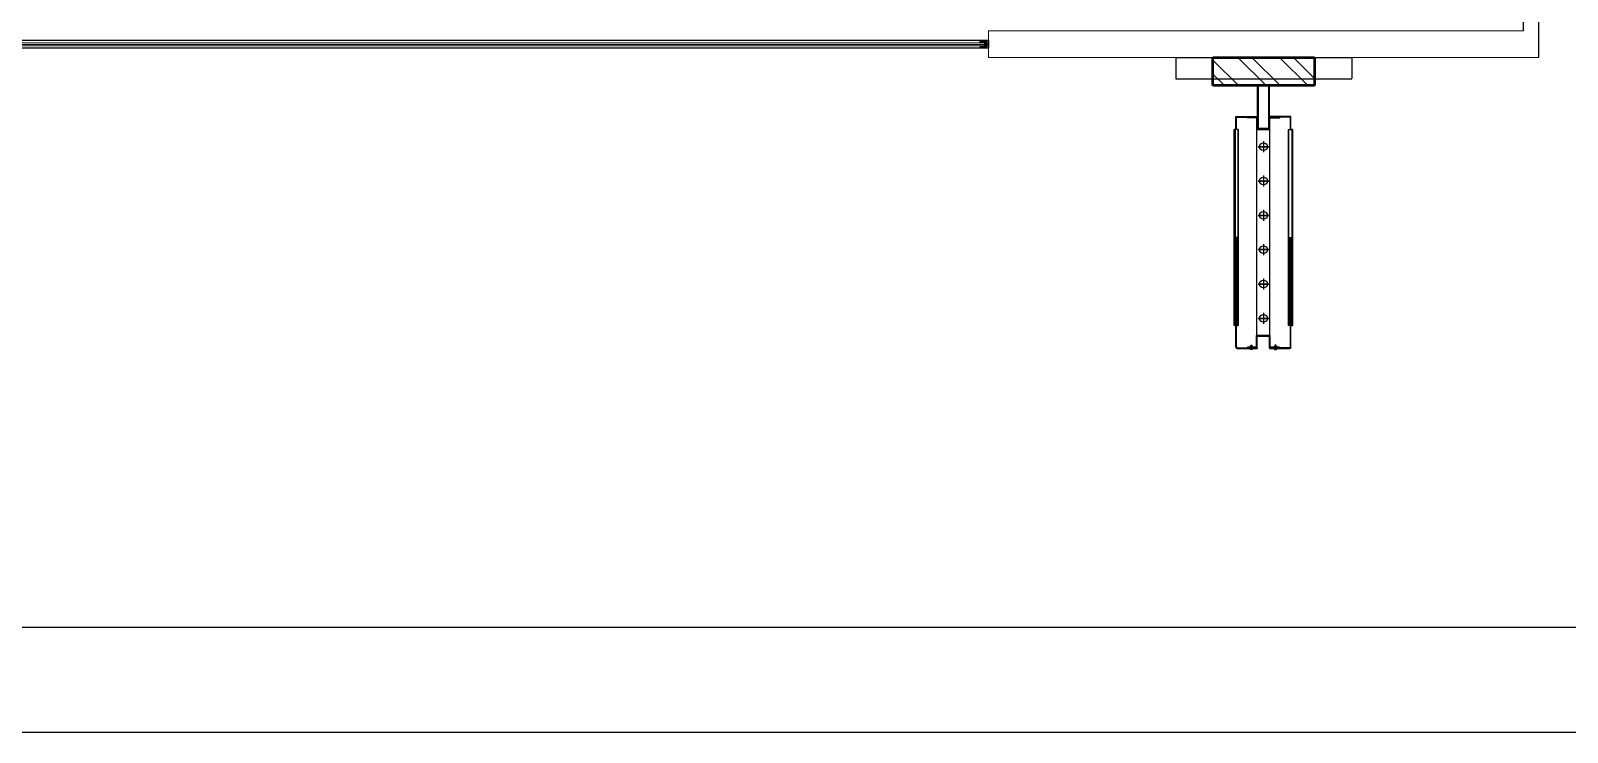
# Model space of a CAD drawing. Header units: inches. Extents: x 54 to 199, y 70 to 109.
# Drawn here: x 143.57 to 148.61, y 70.27 to 72.57 of the extents above; entities that cross this region are included whole.
import ezdxf
from ezdxf.enums import TextEntityAlignment as Align

# ---------------------------------------------------------------- set-up
doc = ezdxf.new("R2010")
doc.units = ezdxf.units.IN
doc.header["$MEASUREMENT"] = 0
for name, color, linetype in [('DETAIL', 2, 'Continuous'), ('Detail Text', 2, 'Continuous'), ('ELEV3-AR', 11, 'Continuous'), ('LOM FURNITURE', 7, 'Continuous'), ('WALL-AR', 7, 'Continuous')]:
    doc.layers.add(name, color=color, linetype=linetype)
for name, color, linetype, lineweight in [('ELEVATION-3-EEE', 7, 'Continuous', 18), ('GLASS-EEE', 140, 'Continuous', 5), ('WALL-EEE', 4, 'Continuous', 50)]:
    doc.layers.add(name, color=color, linetype=linetype, lineweight=lineweight)
doc.layers.add('GOLDCLADDING', color=7, linetype='Continuous', true_color=0xffc20a)
doc.styles.add('ROMANS', font='romans.shx')

# ---------------------------------------------------------------- blocks, each defined once
blk = doc.blocks.new('GRWRFHRH')
at = {"color": 252, "linetype": 'Continuous'}
for p, q in [((6.7345, -0.1296, 0.1445), (-8.3291, -0.1296, -0.1104)), ((6.7225, -0.1471, 0.0277), (6.7225, -0.1371, 0.0277)), ((6.7225, -0.1471, 0.0277), (6.7225, -0.1371, 0.0277)), ((6.7295, -0.1471, 0.0277), (6.7225, -0.1371, 0.0277)), ((6.7225, -0.1471, 0.0277), (6.7295, -0.1371, 0.0277)), ((6.7225, -0.1471, 0.1473), (6.7225, -0.1371, 0.1473)), ((6.7225, -0.1371, 0.1473), (6.7295, -0.1371, 0.1473)), ((6.7295, -0.1471, 0.1473), (6.7225, -0.1471, 0.1473)), ((6.7295, -0.1371, 0.1473), (6.7295, -0.1471, 0.1473)), ((6.7345, -0.1546, 0.1461), (-8.3291, -0.1546, -0.1104)), ((6.7345, -0.1546, 0.1461), (-8.3291, -0.1546, -0.1104)), ((7.5812, -0.3827, 0.1473), (7.5812, -0.3806, 0.1473)), ((7.6898, -0.3806, 0.1473), (7.6898, -0.3827, 0.1473))]:
    blk.add_line(p, q, dxfattribs=at)
at = {"layer": 'Defpoints', "color": 252, "linetype": 'Continuous'}
for p, q in [((7.5534, -0.7758, 0.1473), (7.5433, -0.7758, 0.1473)), ((7.5433, -0.7758, 0.1473), (7.5433, -1.0644, 0.1473)), ((7.5534, -1.0644, 0.1473), (7.5534, -0.7758, 0.1473)), ((7.7187, -0.7758, 0.1473), (7.7288, -0.7758, 0.1473)), ((7.7187, -1.0644, 0.1473), (7.7187, -0.7758, 0.1473)), ((7.7288, -0.7758, 0.1473), (7.7288, -1.0644, 0.1473)), ((7.5433, -1.0644, 0.1473), (7.5483, -1.0644, 0.1473)), ((7.5483, -1.0644, 0.1473), (7.5509, -1.0644, 0.1473)), ((7.5509, -1.0644, 0.1473), (7.5509, -1.0644, 0.1473)), ((7.5509, -1.0644, 0.1473), (7.5534, -1.0644, 0.1473)), ((7.7212, -1.0644, 0.1473), (7.7187, -1.0644, 0.1473)), ((7.7237, -1.0644, 0.1473), (7.7212, -1.0644, 0.1473)), ((7.7212, -1.0644, 0.1473), (7.7212, -1.0644, 0.1473)), ((7.7288, -1.0644, 0.1473), (7.7237, -1.0644, 0.1473))]:
    blk.add_line(p, q, dxfattribs=at)
at = {"layer": 'DETAIL', "color": 252, "linetype": 'Continuous'}
for p, q in [((6.7066, -0.1346, 0.1473), (6.7066, -0.1296, 0.1473)), ((6.7066, -0.1296, 0.1473), (6.7345, -0.1296, 0.1473)), ((6.7295, -0.1346, 0.1473), (6.7066, -0.1346, 0.1473)), ((6.7066, -0.1546, 0.1473), (6.7066, -0.1496, 0.1473)), ((6.7066, -0.1496, 0.1473), (6.7295, -0.1496, 0.1473)), ((6.7295, -0.1496, 0.1473), (6.7295, -0.1346, 0.1473)), ((6.7345, -0.1296, 0.1473), (6.7345, -0.1546, 0.1473)), ((6.7345, -0.1546, 0.1461), (-8.3291, -0.1546, -0.1104)), ((6.7345, -0.1546, 0.1473), (6.7066, -0.1546, 0.1473)), ((7.5402, -1.0644, 0.1473), (7.5402, -0.4212, 0.1473)), ((7.5433, -0.4212, 0.1473), (7.5433, -1.0644, 0.1473)), ((7.5534, -1.0644, 0.1473), (7.5534, -0.4212, 0.1473)), ((7.7187, -1.0644, 0.1473), (7.7187, -0.4212, 0.1473)), ((7.7288, -0.4212, 0.1473), (7.7288, -1.0644, 0.1473)), ((7.7319, -1.0644, 0.1473), (7.7319, -0.4212, 0.1473)), ((7.5433, -0.7764, 0.1473), (7.5534, -0.7865, 0.1473)), ((7.5433, -0.7809, 0.1473), (7.5534, -0.7911, 0.1473)), ((7.5433, -0.7855, 0.1473), (7.5534, -0.7956, 0.1473)), ((7.5433, -0.79, 0.1473), (7.5534, -0.8002, 0.1473)), ((7.5433, -0.7946, 0.1473), (7.5534, -0.8047, 0.1473)), ((7.5433, -0.7991, 0.1473), (7.5534, -0.8093, 0.1473)), ((7.5433, -0.8037, 0.1473), (7.5534, -0.8138, 0.1473)), ((7.5472, -0.7758, 0.1473), (7.5534, -0.7819, 0.1473)), ((7.5518, -0.7758, 0.1473), (7.5534, -0.7774, 0.1473)), ((7.7248, -0.7758, 0.1473), (7.7187, -0.7819, 0.1473)), ((7.7203, -0.7758, 0.1473), (7.7187, -0.7774, 0.1473)), ((7.7288, -0.7764, 0.1473), (7.7187, -0.7865, 0.1473)), ((7.7288, -0.7809, 0.1473), (7.7187, -0.7911, 0.1473)), ((7.7288, -0.7855, 0.1473), (7.7187, -0.7956, 0.1473)), ((7.7288, -0.79, 0.1473), (7.7187, -0.8002, 0.1473)), ((7.7288, -0.7946, 0.1473), (7.7187, -0.8047, 0.1473)), ((7.7288, -0.7991, 0.1473), (7.7187, -0.8093, 0.1473)), ((7.7288, -0.8037, 0.1473), (7.7187, -0.8138, 0.1473)), ((7.5433, -0.8082, 0.1473), (7.5534, -0.8184, 0.1473)), ((7.5433, -0.8128, 0.1473), (7.5534, -0.8229, 0.1473)), ((7.5433, -0.8173, 0.1473), (7.5534, -0.8275, 0.1473)), ((7.5433, -0.8219, 0.1473), (7.5534, -0.832, 0.1473)), ((7.5433, -0.8265, 0.1473), (7.5534, -0.8366, 0.1473)), ((7.5433, -0.831, 0.1473), (7.5534, -0.8412, 0.1473)), ((7.5433, -0.8356, 0.1473), (7.5534, -0.8457, 0.1473)), ((7.5433, -0.8401, 0.1473), (7.5534, -0.8503, 0.1473)), ((7.5433, -0.8447, 0.1473), (7.5534, -0.8548, 0.1473)), ((7.5433, -0.8492, 0.1473), (7.5534, -0.8594, 0.1473)), ((7.5433, -0.8538, 0.1473), (7.5534, -0.8639, 0.1473)), ((7.7288, -0.8082, 0.1473), (7.7187, -0.8184, 0.1473)), ((7.7288, -0.8128, 0.1473), (7.7187, -0.8229, 0.1473)), ((7.7288, -0.8173, 0.1473), (7.7187, -0.8275, 0.1473)), ((7.7288, -0.8219, 0.1473), (7.7187, -0.832, 0.1473)), ((7.7288, -0.8265, 0.1473), (7.7187, -0.8366, 0.1473)), ((7.7288, -0.831, 0.1473), (7.7187, -0.8412, 0.1473)), ((7.7288, -0.8356, 0.1473), (7.7187, -0.8457, 0.1473)), ((7.7288, -0.8401, 0.1473), (7.7187, -0.8503, 0.1473)), ((7.7288, -0.8447, 0.1473), (7.7187, -0.8548, 0.1473)), ((7.7288, -0.8492, 0.1473), (7.7187, -0.8594, 0.1473)), ((7.7288, -0.8538, 0.1473), (7.7187, -0.8639, 0.1473)), ((7.5433, -0.8583, 0.1473), (7.5534, -0.8685, 0.1473)), ((7.5433, -0.8629, 0.1473), (7.5534, -0.873, 0.1473)), ((7.5433, -0.8675, 0.1473), (7.5534, -0.8776, 0.1473)), ((7.5433, -0.872, 0.1473), (7.5534, -0.8822, 0.1473)), ((7.5433, -0.8766, 0.1473), (7.5534, -0.8867, 0.1473)), ((7.5433, -0.8811, 0.1473), (7.5534, -0.8913, 0.1473)), ((7.5433, -0.8857, 0.1473), (7.5534, -0.8958, 0.1473)), ((7.5433, -0.8902, 0.1473), (7.5534, -0.9004, 0.1473)), ((7.5433, -0.8948, 0.1473), (7.5534, -0.9049, 0.1473)), ((7.5433, -0.8993, 0.1473), (7.5534, -0.9095, 0.1473)), ((7.5433, -0.9039, 0.1473), (7.5534, -0.914, 0.1473)), ((7.7288, -0.8583, 0.1473), (7.7187, -0.8685, 0.1473)), ((7.7288, -0.8629, 0.1473), (7.7187, -0.873, 0.1473)), ((7.7288, -0.8675, 0.1473), (7.7187, -0.8776, 0.1473)), ((7.7288, -0.872, 0.1473), (7.7187, -0.8822, 0.1473)), ((7.7288, -0.8766, 0.1473), (7.7187, -0.8867, 0.1473)), ((7.7288, -0.8811, 0.1473), (7.7187, -0.8913, 0.1473)), ((7.7288, -0.8857, 0.1473), (7.7187, -0.8958, 0.1473)), ((7.7288, -0.8902, 0.1473), (7.7187, -0.9004, 0.1473)), ((7.7288, -0.8948, 0.1473), (7.7187, -0.9049, 0.1473)), ((7.7288, -0.8993, 0.1473), (7.7187, -0.9095, 0.1473)), ((7.7288, -0.9039, 0.1473), (7.7187, -0.914, 0.1473)), ((7.5433, -0.9085, 0.1473), (7.5534, -0.9186, 0.1473)), ((7.5433, -0.913, 0.1473), (7.5534, -0.9232, 0.1473)), ((7.5433, -0.9176, 0.1473), (7.5534, -0.9277, 0.1473)), ((7.5433, -0.9221, 0.1473), (7.5534, -0.9323, 0.1473)), ((7.5433, -0.9267, 0.1473), (7.5534, -0.9368, 0.1473)), ((7.5433, -0.9312, 0.1473), (7.5534, -0.9414, 0.1473)), ((7.5433, -0.9358, 0.1473), (7.5534, -0.9459, 0.1473)), ((7.5433, -0.9403, 0.1473), (7.5534, -0.9505, 0.1473)), ((7.5433, -0.9449, 0.1473), (7.5534, -0.955, 0.1473)), ((7.5433, -0.9494, 0.1473), (7.5534, -0.9596, 0.1473)), ((7.5433, -0.954, 0.1473), (7.5534, -0.9642, 0.1473)), ((7.7288, -0.9085, 0.1473), (7.7187, -0.9186, 0.1473)), ((7.7288, -0.913, 0.1473), (7.7187, -0.9232, 0.1473)), ((7.7288, -0.9176, 0.1473), (7.7187, -0.9277, 0.1473)), ((7.7288, -0.9221, 0.1473), (7.7187, -0.9323, 0.1473)), ((7.7288, -0.9267, 0.1473), (7.7187, -0.9368, 0.1473)), ((7.7288, -0.9312, 0.1473), (7.7187, -0.9414, 0.1473)), ((7.7288, -0.9358, 0.1473), (7.7187, -0.9459, 0.1473)), ((7.7288, -0.9403, 0.1473), (7.7187, -0.9505, 0.1473)), ((7.7288, -0.9449, 0.1473), (7.7187, -0.955, 0.1473)), ((7.7288, -0.9494, 0.1473), (7.7187, -0.9596, 0.1473)), ((7.7288, -0.954, 0.1473), (7.7187, -0.9642, 0.1473)), ((7.5433, -0.9586, 0.1473), (7.5534, -0.9687, 0.1473)), ((7.5433, -0.9631, 0.1473), (7.5534, -0.9733, 0.1473)), ((7.5433, -0.9677, 0.1473), (7.5534, -0.9778, 0.1473)), ((7.5433, -0.9722, 0.1473), (7.5534, -0.9824, 0.1473)), ((7.5433, -0.9768, 0.1473), (7.5534, -0.9869, 0.1473)), ((7.5433, -0.9813, 0.1473), (7.5534, -0.9915, 0.1473)), ((7.5433, -0.9859, 0.1473), (7.5534, -0.996, 0.1473)), ((7.5433, -0.9904, 0.1473), (7.5534, -1.0006, 0.1473)), ((7.5433, -0.995, 0.1473), (7.5534, -1.0051, 0.1473)), ((7.5433, -0.9996, 0.1473), (7.5534, -1.0097, 0.1473)), ((7.5433, -1.0041, 0.1473), (7.5534, -1.0143, 0.1473)), ((7.7288, -0.9586, 0.1473), (7.7187, -0.9687, 0.1473)), ((7.7288, -0.9631, 0.1473), (7.7187, -0.9733, 0.1473)), ((7.7288, -0.9677, 0.1473), (7.7187, -0.9778, 0.1473)), ((7.7288, -0.9722, 0.1473), (7.7187, -0.9824, 0.1473)), ((7.7288, -0.9768, 0.1473), (7.7187, -0.9869, 0.1473)), ((7.7288, -0.9813, 0.1473), (7.7187, -0.9915, 0.1473)), ((7.7288, -0.9859, 0.1473), (7.7187, -0.996, 0.1473)), ((7.7288, -0.9904, 0.1473), (7.7187, -1.0006, 0.1473)), ((7.7288, -0.995, 0.1473), (7.7187, -1.0051, 0.1473)), ((7.7288, -0.9996, 0.1473), (7.7187, -1.0097, 0.1473)), ((7.7288, -1.0041, 0.1473), (7.7187, -1.0143, 0.1473)), ((7.5433, -1.0087, 0.1473), (7.5534, -1.0188, 0.1473)), ((7.5433, -1.0132, 0.1473), (7.5534, -1.0234, 0.1473)), ((7.5433, -1.0178, 0.1473), (7.5534, -1.0279, 0.1473)), ((7.5433, -1.0223, 0.1473), (7.5534, -1.0325, 0.1473)), ((7.5433, -1.0269, 0.1473), (7.5534, -1.037, 0.1473)), ((7.5433, -1.0314, 0.1473), (7.5534, -1.0416, 0.1473)), ((7.5433, -1.036, 0.1473), (7.5534, -1.0461, 0.1473)), ((7.5433, -1.0406, 0.1473), (7.5534, -1.0507, 0.1473)), ((7.5433, -1.0451, 0.1473), (7.5534, -1.0553, 0.1473)), ((7.5433, -1.0497, 0.1473), (7.5534, -1.0598, 0.1473)), ((7.5433, -1.0542, 0.1473), (7.5534, -1.0644, 0.1473)), ((7.7288, -1.0087, 0.1473), (7.7187, -1.0188, 0.1473)), ((7.7288, -1.0132, 0.1473), (7.7187, -1.0234, 0.1473)), ((7.7288, -1.0178, 0.1473), (7.7187, -1.0279, 0.1473)), ((7.7288, -1.0223, 0.1473), (7.7187, -1.0325, 0.1473)), ((7.7288, -1.0269, 0.1473), (7.7187, -1.037, 0.1473)), ((7.7288, -1.0314, 0.1473), (7.7187, -1.0416, 0.1473)), ((7.7288, -1.036, 0.1473), (7.7187, -1.0461, 0.1473)), ((7.7288, -1.0406, 0.1473), (7.7187, -1.0507, 0.1473)), ((7.7288, -1.0451, 0.1473), (7.7187, -1.0553, 0.1473)), ((7.7288, -1.0497, 0.1473), (7.7187, -1.0598, 0.1473)), ((7.7288, -1.0542, 0.1473), (7.7187, -1.0644, 0.1473)), ((7.5534, -1.0644, 0.1473), (7.5402, -1.0644, 0.1473)), ((7.5433, -1.0588, 0.1473), (7.5489, -1.0644, 0.1473)), ((7.5433, -1.0633, 0.1473), (7.5443, -1.0644, 0.1473)), ((7.5457, -1.1354, 0.1473), (7.5457, -1.0644, 0.1473)), ((7.5478, -1.1334, 0.1473), (7.5478, -1.0644, 0.1473)), ((7.6141, -1.0969, 0.1473), (7.6137, -1.0972, 0.1473)), ((7.6583, -1.0969, 0.1473), (7.6137, -1.0969, 0.1473)), ((7.6137, -1.0969, 0.1473), (7.6137, -1.1354, 0.1473)), ((7.6157, -1.0998, 0.1473), (7.6137, -1.1018, 0.1473)), ((7.6157, -1.1043, 0.1473), (7.6137, -1.1063, 0.1473)), ((7.6157, -1.1374, 0.1473), (7.6157, -1.0989, 0.1473)), ((7.6157, -1.0989, 0.1473), (7.6563, -1.0989, 0.1473)), ((7.6186, -1.0969, 0.1473), (7.6166, -1.0989, 0.1473)), ((7.6232, -1.0969, 0.1473), (7.6212, -1.0989, 0.1473)), ((7.6278, -1.0969, 0.1473), (7.6257, -1.0989, 0.1473)), ((7.6323, -1.0969, 0.1473), (7.6303, -1.0989, 0.1473)), ((7.6369, -1.0969, 0.1473), (7.6348, -1.0989, 0.1473)), ((7.6414, -1.0969, 0.1473), (7.6394, -1.0989, 0.1473)), ((7.646, -1.0969, 0.1473), (7.6439, -1.0989, 0.1473)), ((7.6505, -1.0969, 0.1473), (7.6485, -1.0989, 0.1473)), ((7.6551, -1.0969, 0.1473), (7.6531, -1.0989, 0.1473)), ((7.6583, -1.0982, 0.1473), (7.6563, -1.1002, 0.1473)), ((7.6563, -1.0989, 0.1473), (7.6563, -1.1374, 0.1473)), ((7.6583, -1.1027, 0.1473), (7.6563, -1.1047, 0.1473)), ((7.6583, -1.1073, 0.1473), (7.6563, -1.1093, 0.1473)), ((7.6583, -1.1354, 0.1473), (7.6583, -1.0969, 0.1473)), ((7.7243, -1.0644, 0.1473), (7.7187, -1.0644, 0.1473)), ((7.7288, -1.0588, 0.1473), (7.7232, -1.0644, 0.1473)), ((7.7237, -1.0644, 0.1473), (7.7319, -1.0644, 0.1473)), ((7.7243, -1.1334, 0.1473), (7.7243, -1.0644, 0.1473)), ((7.7263, -1.1354, 0.1473), (7.7263, -1.0644, 0.1473)), ((7.7288, -1.0633, 0.1473), (7.7277, -1.0644, 0.1473)), ((7.5478, -1.1334, 0.1473), (7.5478, -1.1354, 0.1473)), ((7.5498, -1.1374, 0.1473), (7.6127, -1.1374, 0.1473)), ((7.5498, -1.1395, 0.1473), (7.6157, -1.1395, 0.1473)), ((7.5846, -1.1354, 0.1473), (7.5833, -1.1368, 0.1473)), ((7.6137, -1.1354, 0.1473), (7.5833, -1.1354, 0.1473)), ((7.5833, -1.1354, 0.1473), (7.5833, -1.1374, 0.1473)), ((7.5833, -1.1374, 0.1473), (7.6157, -1.1374, 0.1473)), ((7.5892, -1.1354, 0.1473), (7.5872, -1.1374, 0.1473)), ((7.5938, -1.1354, 0.1473), (7.5917, -1.1374, 0.1473)), ((7.6005, -1.1349, 0.1473), (7.5924, -1.1349, 0.1473)), ((7.5924, -1.1349, 0.1473), (7.5924, -1.1354, 0.1473)), ((7.5924, -1.1354, 0.1473), (7.6005, -1.1354, 0.1473)), ((7.5924, -1.14, 0.1473), (7.5924, -1.1395, 0.1473)), ((7.5924, -1.1395, 0.1473), (7.6005, -1.1395, 0.1473)), ((7.6005, -1.14, 0.1473), (7.5924, -1.14, 0.1473)), ((7.5995, -1.1319, 0.1473), (7.5934, -1.1319, 0.1473)), ((7.5934, -1.1319, 0.1473), (7.5934, -1.1349, 0.1473)), ((7.5934, -1.1349, 0.1473), (7.5995, -1.1349, 0.1473)), ((7.5934, -1.143, 0.1473), (7.5934, -1.14, 0.1473)), ((7.5934, -1.14, 0.1473), (7.5995, -1.14, 0.1473)), ((7.5995, -1.143, 0.1473), (7.5934, -1.143, 0.1473)), ((7.5947, -1.1319, 0.1473), (7.5947, -1.1288, 0.1473)), ((7.5947, -1.1288, 0.1473), (7.5982, -1.1288, 0.1473)), ((7.5947, -1.1319, 0.1473), (7.5947, -1.1349, 0.1473)), ((7.5982, -1.1319, 0.1473), (7.5947, -1.1319, 0.1473)), ((7.5947, -1.143, 0.1473), (7.5947, -1.14, 0.1473)), ((7.5983, -1.1354, 0.1473), (7.5963, -1.1374, 0.1473)), ((7.5982, -1.1288, 0.1473), (7.5982, -1.1319, 0.1473)), ((7.5982, -1.1319, 0.1473), (7.5982, -1.1349, 0.1473)), ((7.5982, -1.143, 0.1473), (7.5982, -1.14, 0.1473)), ((7.5995, -1.1349, 0.1473), (7.5995, -1.1319, 0.1473)), ((7.5995, -1.14, 0.1473), (7.5995, -1.143, 0.1473)), ((7.6005, -1.1354, 0.1473), (7.6005, -1.1349, 0.1473)), ((7.6005, -1.1395, 0.1473), (7.6005, -1.14, 0.1473)), ((7.6029, -1.1354, 0.1473), (7.6008, -1.1374, 0.1473)), ((7.6074, -1.1354, 0.1473), (7.6054, -1.1374, 0.1473)), ((7.612, -1.1354, 0.1473), (7.6099, -1.1374, 0.1473)), ((7.6157, -1.1089, 0.1473), (7.6137, -1.1109, 0.1473)), ((7.6157, -1.1134, 0.1473), (7.6137, -1.1155, 0.1473)), ((7.6157, -1.118, 0.1473), (7.6137, -1.12, 0.1473)), ((7.6157, -1.1225, 0.1473), (7.6137, -1.1246, 0.1473)), ((7.6157, -1.1271, 0.1473), (7.6137, -1.1291, 0.1473)), ((7.6157, -1.1317, 0.1473), (7.6137, -1.1337, 0.1473)), ((7.6157, -1.1362, 0.1473), (7.6145, -1.1374, 0.1473)), ((7.6157, -1.1374, 0.1473), (7.6157, -1.1395, 0.1473)), ((7.6583, -1.1118, 0.1473), (7.6563, -1.1138, 0.1473)), ((7.6583, -1.1164, 0.1473), (7.6563, -1.1184, 0.1473)), ((7.6583, -1.1209, 0.1473), (7.6563, -1.123, 0.1473)), ((7.6583, -1.1255, 0.1473), (7.6563, -1.1275, 0.1473)), ((7.6583, -1.13, 0.1473), (7.6563, -1.1321, 0.1473)), ((7.6583, -1.1346, 0.1473), (7.6563, -1.1366, 0.1473)), ((7.6563, -1.1374, 0.1473), (7.6563, -1.1395, 0.1473)), ((7.6563, -1.1374, 0.1473), (7.6888, -1.1374, 0.1473)), ((7.7223, -1.1395, 0.1473), (7.6563, -1.1395, 0.1473)), ((7.6888, -1.1354, 0.1473), (7.6583, -1.1354, 0.1473)), ((7.7223, -1.1374, 0.1473), (7.6594, -1.1374, 0.1473)), ((7.6621, -1.1354, 0.1473), (7.6601, -1.1374, 0.1473)), ((7.6666, -1.1354, 0.1473), (7.6646, -1.1374, 0.1473)), ((7.6712, -1.1354, 0.1473), (7.6692, -1.1374, 0.1473)), ((7.6715, -1.1349, 0.1473), (7.6797, -1.1349, 0.1473)), ((7.6715, -1.1354, 0.1473), (7.6715, -1.1349, 0.1473)), ((7.6797, -1.1354, 0.1473), (7.6715, -1.1354, 0.1473)), ((7.6797, -1.1395, 0.1473), (7.6715, -1.1395, 0.1473)), ((7.6715, -1.1395, 0.1473), (7.6715, -1.14, 0.1473)), ((7.6715, -1.14, 0.1473), (7.6797, -1.14, 0.1473)), ((7.6726, -1.1319, 0.1473), (7.6786, -1.1319, 0.1473)), ((7.6726, -1.1349, 0.1473), (7.6726, -1.1319, 0.1473)), ((7.6786, -1.1349, 0.1473), (7.6726, -1.1349, 0.1473)), ((7.6786, -1.14, 0.1473), (7.6726, -1.14, 0.1473)), ((7.6726, -1.14, 0.1473), (7.6726, -1.143, 0.1473)), ((7.6726, -1.143, 0.1473), (7.6786, -1.143, 0.1473)), ((7.6757, -1.1354, 0.1473), (7.6737, -1.1374, 0.1473)), ((7.6774, -1.1288, 0.1473), (7.6738, -1.1288, 0.1473)), ((7.6738, -1.1288, 0.1473), (7.6738, -1.1319, 0.1473)), ((7.6738, -1.1319, 0.1473), (7.6738, -1.1349, 0.1473)), ((7.6738, -1.1319, 0.1473), (7.6774, -1.1319, 0.1473)), ((7.6738, -1.143, 0.1473), (7.6738, -1.14, 0.1473)), ((7.6774, -1.1319, 0.1473), (7.6774, -1.1288, 0.1473)), ((7.6774, -1.1319, 0.1473), (7.6774, -1.1349, 0.1473)), ((7.6774, -1.143, 0.1473), (7.6774, -1.14, 0.1473)), ((7.6803, -1.1354, 0.1473), (7.6783, -1.1374, 0.1473)), ((7.6786, -1.1319, 0.1473), (7.6786, -1.1349, 0.1473)), ((7.6786, -1.143, 0.1473), (7.6786, -1.14, 0.1473)), ((7.6797, -1.1349, 0.1473), (7.6797, -1.1354, 0.1473)), ((7.6797, -1.14, 0.1473), (7.6797, -1.1395, 0.1473)), ((7.6849, -1.1354, 0.1473), (7.6828, -1.1374, 0.1473)), ((7.6888, -1.136, 0.1473), (7.6874, -1.1374, 0.1473)), ((7.6888, -1.1374, 0.1473), (7.6888, -1.1354, 0.1473)), ((7.7243, -1.1334, 0.1473), (7.7243, -1.1354, 0.1473))]:
    blk.add_line(p, q, dxfattribs=at)
for centre, radius, start, end in [((7.5498, -1.1354, 0.1473), 0.00406, 180, 270), ((7.5498, -1.1354, 0.1473), 0.00203, 180, 270), ((7.7223, -1.1354, 0.1473), 0.00406, 270, 0), ((7.7223, -1.1354, 0.1473), 0.00203, 270, 0)]:
    blk.add_arc(centre, radius, start, end, dxfattribs=at)
at = {"layer": 'Detail Text', "color": 252, "linetype": 'Continuous'}
blk.add_line((7.7243, -1.0644, 0.1473), (7.7187, -1.0644, 0.1473), dxfattribs=at)
at = {"layer": 'ELEV3-AR', "color": 252}
for p, q in [((7.3484, -0.1846, 0.1173), (7.9255, -0.1846, 0.1773)), ((7.3484, -0.1846, 0.1173), (7.3484, -0.2546, 0.1174)), ((7.9255, -0.1843, 0.1173), (7.9256, -0.2543, 0.1174)), ((7.3484, -0.2546, 0.1174), (7.9256, -0.2546, 0.1766))]:
    blk.add_line(p, q, dxfattribs=at)
at = {"layer": 'ELEVATION-3-EEE', "color": 252, "linetype": 'Continuous'}
for p, q in [((6.7345, -0.0971, 0.1421), (8.4895, -0.0971, 0.3354)), ((6.7345, -0.1846, 0.1473), (6.7345, -0.0971, 0.1473)), ((8.5395, -0.1846, 0.1473), (6.7345, -0.1846, 0.1473)), ((6.7595, -0.1846, 0.1449), (8.5395, -0.1846, 0.3398))]:
    blk.add_line(p, q, dxfattribs=at)
at = {"layer": 'GLASS-EEE', "color": 252}
for p, q in [((6.7295, -0.1371, 0.1436), (-8.3241, -0.1371, -0.1104)), ((6.7295, -0.1471, 0.1436), (-8.3241, -0.1471, -0.1104)), ((6.7225, -0.1421, 0.1437), (-8.3171, -0.1421, -0.1102))]:
    blk.add_line(p, q, dxfattribs=at)
at = {"layer": 'LOM FURNITURE', "color": 252, "linetype": 'Continuous'}
for p, q in [((7.5537, -0.2772, 0.1473), (7.4701, -0.1936, 0.1473)), ((7.6448, -0.2772, 0.1473), (7.5522, -0.1846, 0.1473)), ((7.6903, -0.2772, 0.1473), (7.5978, -0.1846, 0.1473)), ((7.7815, -0.2772, 0.1473), (7.6889, -0.1846, 0.1473)), ((7.8038, -0.254, 0.1473), (7.7344, -0.1846, 0.1473)), ((7.5081, -0.2772, 0.1473), (7.4701, -0.2392, 0.1473)), ((7.8042, -0.2772, 0.1473), (7.4701, -0.2772, 0.1473)), ((7.5457, -0.2792, 0.1473), (7.5457, -0.2772, 0.1473)), ((7.6168, -0.2792, 0.1473), (7.5457, -0.2792, 0.1473)), ((7.6168, -0.3806, 0.1473), (7.6168, -0.2792, 0.1473)), ((7.6188, -0.2772, 0.1473), (7.6188, -0.4172, 0.1473)), ((7.6533, -0.4172, 0.1473), (7.6533, -0.2772, 0.1473)), ((7.6553, -0.3786, 0.1473), (7.6553, -0.2792, 0.1473)), ((7.7263, -0.2792, 0.1473), (7.7263, -0.2772, 0.1473)), ((7.7263, -0.2772, 0.1473), (7.7263, -0.2792, 0.1473)), ((7.5457, -0.3786, 0.1473), (7.6168, -0.3786, 0.1473)), ((7.5457, -0.4212, 0.1473), (7.5457, -0.3786, 0.1473)), ((7.5478, -0.3806, 0.1473), (7.6168, -0.3806, 0.1473)), ((7.5478, -0.4212, 0.1473), (7.5478, -0.3806, 0.1473)), ((7.6147, -0.3827, 0.1473), (7.5812, -0.3827, 0.1473)), ((7.6147, -0.4212, 0.1473), (7.6147, -0.3827, 0.1473)), ((7.6168, -0.3786, 0.1473), (7.6168, -0.4192, 0.1473)), ((7.7263, -0.3786, 0.1473), (7.6553, -0.3786, 0.1473)), ((7.6553, -0.3786, 0.1473), (7.6553, -0.4192, 0.1473)), ((7.7243, -0.3806, 0.1473), (7.6553, -0.3806, 0.1473)), ((7.6573, -0.4212, 0.1473), (7.6573, -0.3827, 0.1473)), ((7.6573, -0.3827, 0.1473), (7.6898, -0.3827, 0.1473)), ((7.7243, -0.4212, 0.1473), (7.7243, -0.3806, 0.1473)), ((7.7263, -0.4212, 0.1473), (7.7263, -0.3786, 0.1473)), ((7.5478, -0.4212, 0.1473), (7.5402, -0.4212, 0.1473)), ((7.5402, -1.0644, 0.1473), (7.5402, -0.4212, 0.1473)), ((7.5534, -0.4212, 0.1473), (7.5402, -0.4212, 0.1473)), ((7.5402, -0.4212, 0.1473), (7.5433, -0.4212, 0.1473)), ((7.5433, -0.4212, 0.1473), (7.5433, -1.0644, 0.1473)), ((7.5534, -0.4212, 0.1473), (7.5534, -1.0644, 0.1473)), ((7.6168, -0.4212, 0.1473), (7.6147, -0.4212, 0.1473)), ((7.6147, -1.0969, 0.1473), (7.6147, -0.4212, 0.1473)), ((7.6553, -0.4192, 0.1473), (7.6168, -0.4192, 0.1473)), ((7.6168, -0.4192, 0.1473), (7.6553, -0.4192, 0.1473)), ((7.6168, -0.4212, 0.1473), (7.6553, -0.4212, 0.1473)), ((7.6553, -0.4212, 0.1473), (7.6168, -0.4212, 0.1473)), ((7.6188, -0.4172, 0.1473), (7.6533, -0.4172, 0.1473)), ((7.6553, -0.4212, 0.1473), (7.6573, -0.4212, 0.1473)), ((7.6573, -1.0969, 0.1473), (7.6573, -0.4212, 0.1473)), ((7.7187, -0.4212, 0.1473), (7.7319, -0.4212, 0.1473)), ((7.7187, -0.4212, 0.1473), (7.7187, -1.0644, 0.1473)), ((7.7243, -0.4212, 0.1473), (7.7319, -0.4212, 0.1473)), ((7.7319, -0.4212, 0.1473), (7.7288, -0.4212, 0.1473)), ((7.7288, -0.4212, 0.1473), (7.7288, -1.0644, 0.1473)), ((7.7319, -1.0644, 0.1473), (7.7319, -0.4212, 0.1473)), ((7.6538, -0.4775, 0.1473), (7.6183, -0.4775, 0.1473)), ((7.6183, -0.4775, 0.1473), (7.6538, -0.4775, 0.1473)), ((7.636, -0.4598, 0.1473), (7.636, -0.4953, 0.1473)), ((7.636, -0.4598, 0.1473), (7.636, -0.4953, 0.1473)), ((7.6538, -0.5901, 0.1473), (7.6183, -0.5901, 0.1473)), ((7.6183, -0.5901, 0.1473), (7.6538, -0.5901, 0.1473)), ((7.636, -0.5724, 0.1473), (7.636, -0.6079, 0.1473)), ((7.636, -0.5724, 0.1473), (7.636, -0.6079, 0.1473)), ((7.6538, -0.7027, 0.1473), (7.6183, -0.7027, 0.1473)), ((7.6183, -0.7027, 0.1473), (7.6538, -0.7027, 0.1473)), ((7.636, -0.685, 0.1473), (7.636, -0.7205, 0.1473)), ((7.636, -0.685, 0.1473), (7.636, -0.7205, 0.1473)), ((7.636, -0.7976, 0.1473), (7.636, -0.8331, 0.1473)), ((7.636, -0.7976, 0.1473), (7.636, -0.8331, 0.1473)), ((7.6538, -0.8153, 0.1473), (7.6183, -0.8153, 0.1473)), ((7.6183, -0.8153, 0.1473), (7.6538, -0.8153, 0.1473)), ((7.6538, -0.928, 0.1473), (7.6183, -0.928, 0.1473)), ((7.6183, -0.928, 0.1473), (7.6538, -0.928, 0.1473)), ((7.636, -0.9102, 0.1473), (7.636, -0.9457, 0.1473)), ((7.636, -0.9102, 0.1473), (7.636, -0.9457, 0.1473)), ((7.6538, -1.0406, 0.1473), (7.6183, -1.0406, 0.1473)), ((7.6183, -1.0406, 0.1473), (7.6538, -1.0406, 0.1473)), ((7.636, -1.0228, 0.1473), (7.636, -1.0583, 0.1473)), ((7.636, -1.0228, 0.1473), (7.636, -1.0583, 0.1473)), ((7.5534, -1.0644, 0.1473), (7.5402, -1.0644, 0.1473)), ((7.5457, -1.1354, 0.1473), (7.5457, -1.0644, 0.1473)), ((7.5478, -1.1354, 0.1473), (7.5478, -1.0644, 0.1473)), ((7.6137, -1.0969, 0.1473), (7.6157, -1.0969, 0.1473)), ((7.6137, -1.0989, 0.1473), (7.6137, -1.0969, 0.1473)), ((7.6137, -1.1354, 0.1473), (7.6137, -1.0989, 0.1473)), ((7.6573, -1.0969, 0.1473), (7.6147, -1.0969, 0.1473)), ((7.6147, -1.0969, 0.1473), (7.6573, -1.0969, 0.1473)), ((7.6157, -1.1374, 0.1473), (7.6157, -1.0989, 0.1473)), ((7.6157, -1.0989, 0.1473), (7.6563, -1.0989, 0.1473)), ((7.6553, -1.0989, 0.1473), (7.6168, -1.0989, 0.1473)), ((7.6583, -1.0969, 0.1473), (7.6563, -1.0969, 0.1473)), ((7.6563, -1.1374, 0.1473), (7.6563, -1.0989, 0.1473)), ((7.6583, -1.0989, 0.1473), (7.6583, -1.0969, 0.1473)), ((7.6583, -1.1354, 0.1473), (7.6583, -1.0989, 0.1473)), ((7.7237, -1.0644, 0.1473), (7.7319, -1.0644, 0.1473)), ((7.7243, -1.1354, 0.1473), (7.7243, -1.0644, 0.1473)), ((7.7263, -1.1354, 0.1473), (7.7263, -1.0644, 0.1473)), ((7.5498, -1.1374, 0.1473), (7.6127, -1.1374, 0.1473)), ((7.5498, -1.1395, 0.1473), (7.6157, -1.1395, 0.1473)), ((7.6137, -1.1354, 0.1473), (7.5833, -1.1354, 0.1473)), ((7.5833, -1.1354, 0.1473), (7.5833, -1.1374, 0.1473)), ((7.5843, -1.1374, 0.1473), (7.6157, -1.1374, 0.1473)), ((7.6157, -1.1374, 0.1473), (7.6157, -1.1395, 0.1473)), ((7.6888, -1.1374, 0.1473), (7.6563, -1.1374, 0.1473)), ((7.6563, -1.1374, 0.1473), (7.6563, -1.1395, 0.1473)), ((7.6563, -1.1395, 0.1473), (7.7223, -1.1395, 0.1473)), ((7.6583, -1.1354, 0.1473), (7.6888, -1.1354, 0.1473)), ((7.7223, -1.1374, 0.1473), (7.6594, -1.1374, 0.1473)), ((7.6888, -1.1354, 0.1473), (7.6888, -1.1374, 0.1473))]:
    blk.add_line(p, q, dxfattribs=at)
for centre in [(7.636, -0.4775, 0.1473), (7.636, -0.4775, 0.1473), (7.636, -0.5901, 0.1473), (7.636, -0.5901, 0.1473), (7.636, -0.7027, 0.1473), (7.636, -0.7027, 0.1473), (7.636, -0.8153, 0.1473), (7.636, -0.8153, 0.1473), (7.636, -0.928, 0.1473), (7.636, -0.928, 0.1473), (7.636, -1.0406, 0.1473), (7.636, -1.0406, 0.1473)]:
    blk.add_circle(centre, 0.0127, dxfattribs=at)
for centre, radius, start, end in [((7.5498, -1.1354, 0.1473), 0.00406, 180, 270), ((7.5498, -1.1354, 0.1473), 0.00203, 180, 270), ((7.7223, -1.1354, 0.1473), 0.00406, 270, 0), ((7.7223, -1.1354, 0.1473), 0.00203, 270, 0)]:
    blk.add_arc(centre, radius, start, end, dxfattribs=at)
at = {"layer": 'WALL-AR', "color": 252}
for p, q in [((8.4895, -0.0971, 0.156), (8.4895, 1.6204, 0.3258)), ((8.5395, -0.1846, 0.1473), (8.5395, 1.6204, 0.1473))]:
    blk.add_line(p, q, dxfattribs=at)
at = {"layer": 'WALL-EEE', "color": 252}
for p, q in [((7.4701, -0.2772, 0.1473), (7.4701, -0.1846, 0.1473)), ((7.4701, -0.1846, 0.1473), (7.8039, -0.1846, 0.1473)), ((7.8039, -0.1846, 0.1473), (7.8038, -0.2772, 0.1473)), ((7.8038, -0.2772, 0.1473), (7.4701, -0.2772, 0.1473))]:
    blk.add_line(p, q, dxfattribs=at)
at = {"color": 252, "style": 'ROMANS'}
for p in [(-5.1176, 7.4592, 0), (3.1653, 4.7064, 0), (-5.1176, 4.6287, 0)]:
    blk.add_attdef('ELEV', text='', height=0.1035, dxfattribs=at).set_placement(p, align=Align.BOTTOM_LEFT)
for p in [(-5.1176, 7.3903, 0), (3.1653, 4.6376, 0), (-5.1176, 4.5599, 0)]:
    blk.add_attdef('LEVEL', text='', height=0.1035, dxfattribs=at).set_placement(p, align=Align.TOP_LEFT)

msp = doc.modelspace()

# ---------------------------------------------------------------- linework, layer by layer
for points in [[(121.7339, 70.2707), (152.873, 70.2707), (152.873, 92.2906), (121.7339, 92.2906)], [(122.0791, 70.6159), (152.5279, 70.6159), (152.5279, 91.9454), (122.0791, 91.9454)]]:
    msp.add_lwpolyline(points, close=True)

# ---------------------------------------------------------------- block references
at = {"layer": 'GOLDCLADDING'}
msp.add_blockref('GRWRFHRH', (139.9781, 72.6693, 0), dxfattribs=at)

doc.saveas('drawing.dxf')
